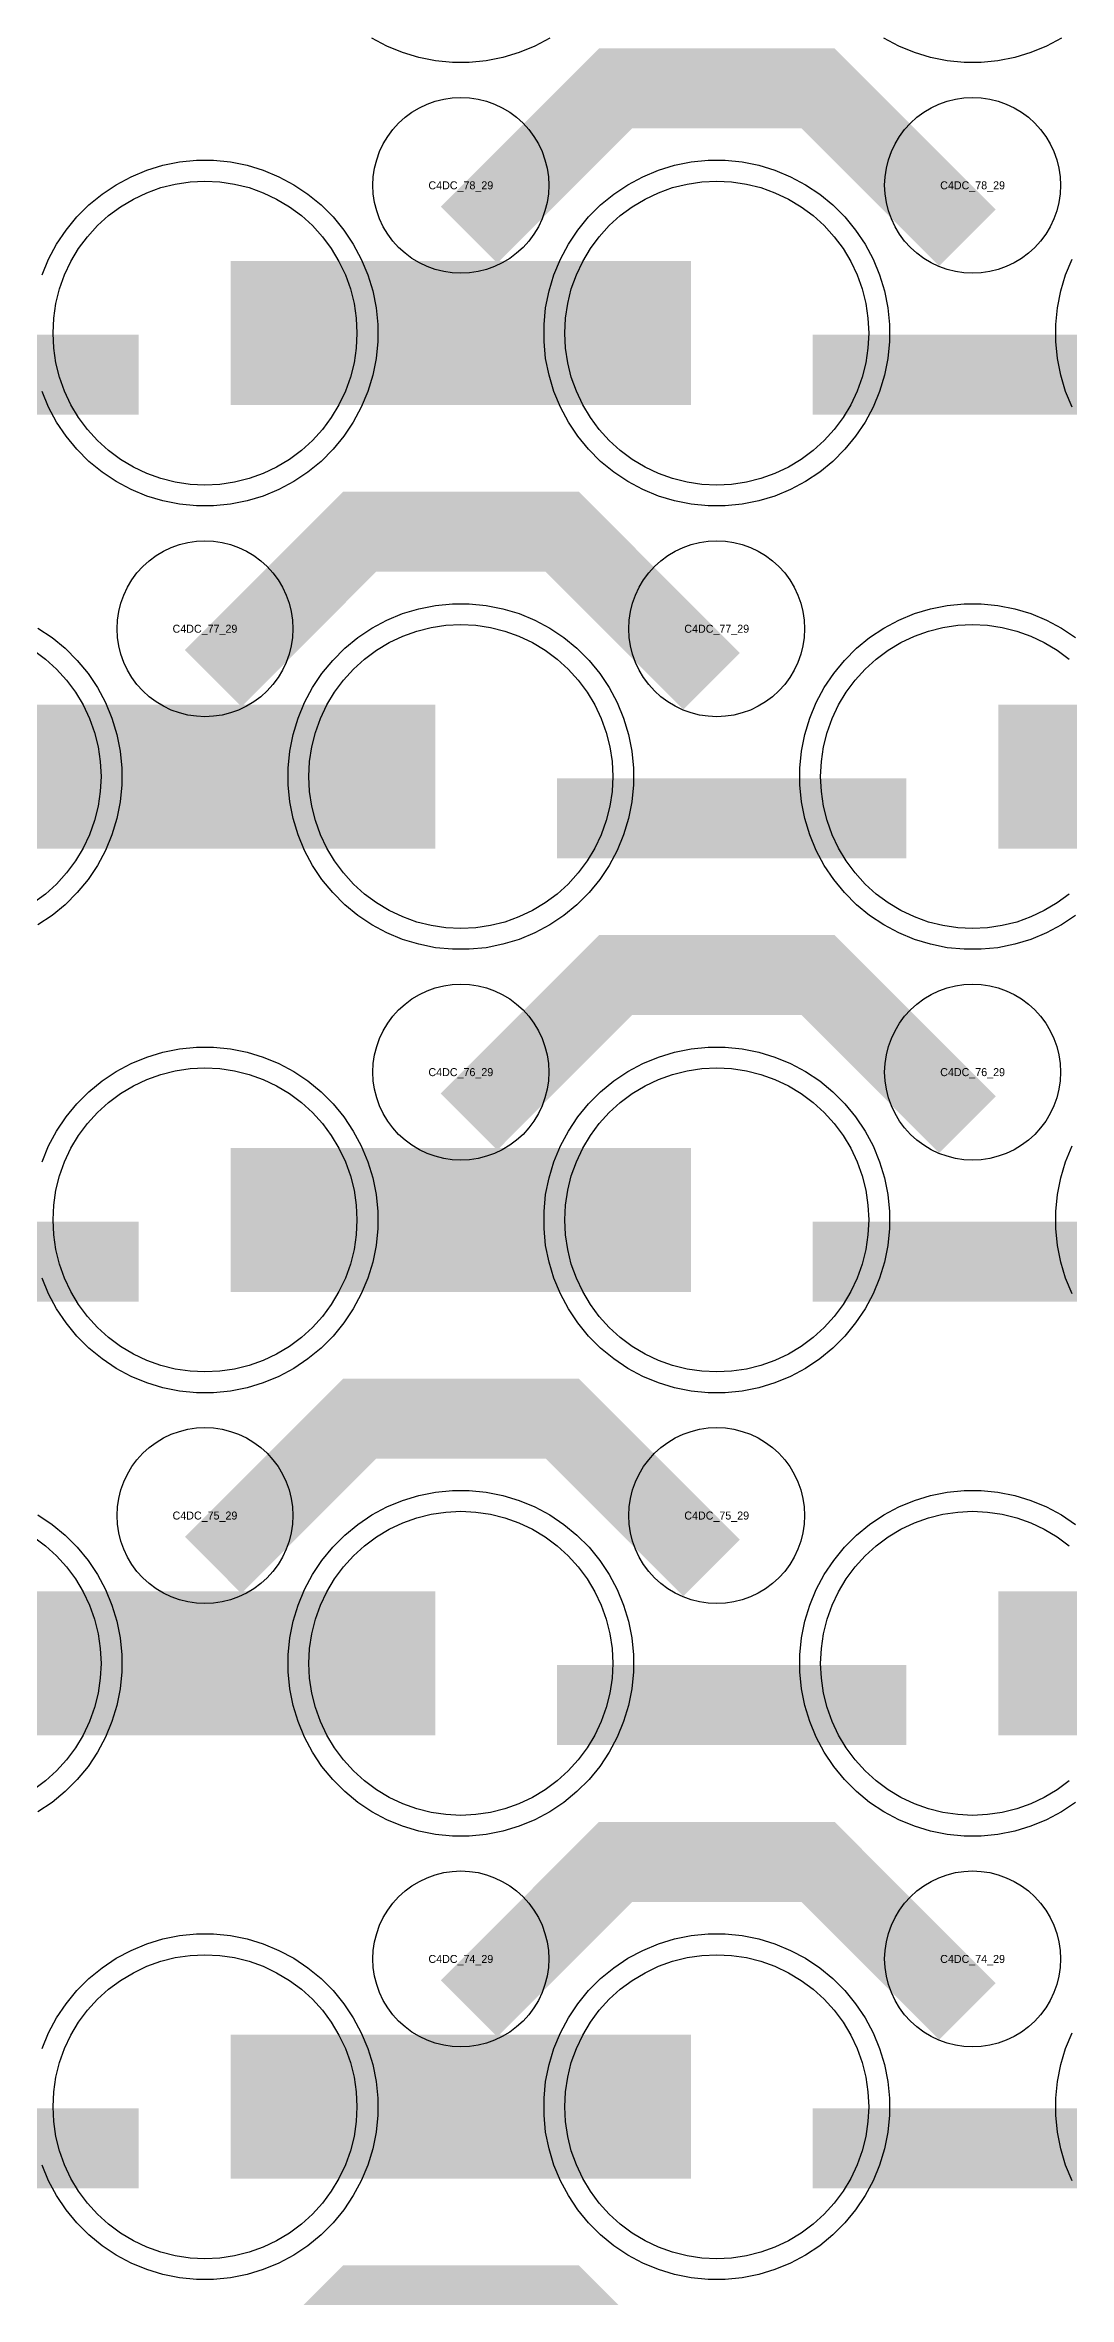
# Model space of a CAD drawing. Extents: x -11880 to 11880, y -14992 to 14992.
# Drawn here: x -2770 to -2450, y -4645 to -3942 of the extents above; entities that cross this region are included whole.
import ezdxf
from ezdxf.enums import TextEntityAlignment as Align

# ---------------------------------------------------------------- set-up
doc = ezdxf.new("R2010")
doc.units = 0
doc.header["$MEASUREMENT"] = 0
for name, color, linetype in [('GDS_775_DT_237', 138, 'CONTINUOUS'), ('RDL1_FS', 34, 'CONTINUOUS'), ('RDL_BS', 160, 'CONTINUOUS')]:
    doc.layers.add(name, color=color, linetype=linetype)

msp = doc.modelspace()

# ---------------------------------------------------------------- linework, layer by layer
at = {"layer": 'RDL1_FS'}
for points in [[(-2720, -4079.074), (-2724.657, -4078.845), (-2729.268, -4078.161), (-2733.791, -4077.029), (-2738.181, -4075.457), (-2742.395, -4073.465), (-2746.395, -4071.067), (-2750.14, -4068.289), (-2753.594, -4065.159), (-2756.724, -4061.705), (-2759.502, -4057.96), (-2761.9, -4053.96), (-2763.892, -4049.746), (-2765.464, -4045.356), (-2766.596, -4040.833), (-2767.28, -4036.222), (-2767.509, -4031.565), (-2767.28, -4026.908), (-2766.596, -4022.297), (-2765.464, -4017.774), (-2763.892, -4013.384), (-2761.9, -4009.17), (-2759.502, -4005.17), (-2756.724, -4001.425), (-2753.594, -3997.971), (-2750.14, -3994.841), (-2746.395, -3992.063), (-2742.395, -3989.665), (-2738.181, -3987.673), (-2733.791, -3986.101), (-2729.268, -3984.969), (-2724.657, -3984.285), (-2720, -3984.056), (-2715.343, -3984.285), (-2710.732, -3984.969), (-2706.209, -3986.101), (-2701.819, -3987.673), (-2697.605, -3989.665), (-2693.605, -3992.063), (-2689.86, -3994.841), (-2686.406, -3997.971), (-2683.276, -4001.425), (-2680.498, -4005.17), (-2678.1, -4009.17), (-2676.108, -4013.384), (-2674.536, -4017.774), (-2673.404, -4022.297), (-2672.72, -4026.908), (-2672.491, -4031.565), (-2672.72, -4036.222), (-2673.404, -4040.833), (-2674.536, -4045.356), (-2676.108, -4049.746), (-2678.1, -4053.96), (-2680.498, -4057.96), (-2683.276, -4061.705), (-2686.406, -4065.159), (-2689.86, -4068.289), (-2693.605, -4071.067), (-2697.605, -4073.465), (-2701.819, -4075.457), (-2706.209, -4077.029), (-2710.732, -4078.161), (-2715.343, -4078.845)], [(-2560, -4079.074), (-2564.657, -4078.845), (-2569.268, -4078.161), (-2573.791, -4077.029), (-2578.181, -4075.457), (-2582.395, -4073.465), (-2586.395, -4071.067), (-2590.14, -4068.289), (-2593.594, -4065.159), (-2596.724, -4061.705), (-2599.502, -4057.96), (-2601.9, -4053.96), (-2603.892, -4049.746), (-2605.464, -4045.356), (-2606.596, -4040.833), (-2607.28, -4036.222), (-2607.509, -4031.565), (-2607.28, -4026.908), (-2606.596, -4022.297), (-2605.464, -4017.774), (-2603.892, -4013.384), (-2601.9, -4009.17), (-2599.502, -4005.17), (-2596.724, -4001.425), (-2593.594, -3997.971), (-2590.14, -3994.841), (-2586.395, -3992.063), (-2582.395, -3989.665), (-2578.181, -3987.673), (-2573.791, -3986.101), (-2569.268, -3984.969), (-2564.657, -3984.285), (-2560, -3984.056), (-2555.343, -3984.285), (-2550.732, -3984.969), (-2546.209, -3986.101), (-2541.819, -3987.673), (-2537.605, -3989.665), (-2533.605, -3992.063), (-2529.86, -3994.841), (-2526.406, -3997.971), (-2523.276, -4001.425), (-2520.498, -4005.17), (-2518.1, -4009.17), (-2516.108, -4013.384), (-2514.536, -4017.774), (-2513.404, -4022.297), (-2512.72, -4026.908), (-2512.491, -4031.565), (-2512.72, -4036.222), (-2513.404, -4040.833), (-2514.536, -4045.356), (-2516.108, -4049.746), (-2518.1, -4053.96), (-2520.498, -4057.96), (-2523.276, -4061.705), (-2526.406, -4065.159), (-2529.86, -4068.289), (-2533.605, -4071.067), (-2537.605, -4073.465), (-2541.819, -4075.457), (-2546.209, -4077.029), (-2550.732, -4078.161), (-2555.343, -4078.845)], [(-2640, -4217.639), (-2644.657, -4217.41), (-2649.268, -4216.726), (-2653.791, -4215.594), (-2658.181, -4214.022), (-2662.395, -4212.03), (-2666.395, -4209.632), (-2670.14, -4206.854), (-2673.594, -4203.724), (-2676.724, -4200.27), (-2679.502, -4196.525), (-2681.9, -4192.525), (-2683.892, -4188.311), (-2685.464, -4183.921), (-2686.596, -4179.398), (-2687.28, -4174.787), (-2687.509, -4170.13), (-2687.28, -4165.473), (-2686.596, -4160.862), (-2685.464, -4156.339), (-2683.892, -4151.949), (-2681.9, -4147.735), (-2679.502, -4143.735), (-2676.724, -4139.99), (-2673.594, -4136.536), (-2670.14, -4133.406), (-2666.395, -4130.628), (-2662.395, -4128.23), (-2658.181, -4126.238), (-2653.791, -4124.666), (-2649.268, -4123.534), (-2644.657, -4122.85), (-2640, -4122.621), (-2635.343, -4122.85), (-2630.732, -4123.534), (-2626.209, -4124.666), (-2621.819, -4126.238), (-2617.605, -4128.23), (-2613.605, -4130.628), (-2609.86, -4133.406), (-2606.406, -4136.536), (-2603.276, -4139.99), (-2600.498, -4143.735), (-2598.1, -4147.735), (-2596.108, -4151.949), (-2594.536, -4156.339), (-2593.404, -4160.862), (-2592.72, -4165.473), (-2592.491, -4170.13), (-2592.72, -4174.787), (-2593.404, -4179.398), (-2594.536, -4183.921), (-2596.108, -4188.311), (-2598.1, -4192.525), (-2600.498, -4196.525), (-2603.276, -4200.27), (-2606.406, -4203.724), (-2609.86, -4206.854), (-2613.605, -4209.632), (-2617.605, -4212.03), (-2621.819, -4214.022), (-2626.209, -4215.594), (-2630.732, -4216.726), (-2635.343, -4217.41)], [(-2720, -4633.334), (-2724.657, -4633.105), (-2729.268, -4632.421), (-2733.791, -4631.289), (-2738.181, -4629.717), (-2742.395, -4627.725), (-2746.395, -4625.327), (-2750.14, -4622.549), (-2753.594, -4619.419), (-2756.724, -4615.965), (-2759.502, -4612.22), (-2761.9, -4608.22), (-2763.892, -4604.006), (-2765.464, -4599.616), (-2766.596, -4595.093), (-2767.28, -4590.482), (-2767.509, -4585.825), (-2767.28, -4581.168), (-2766.596, -4576.557), (-2765.464, -4572.034), (-2763.892, -4567.644), (-2761.9, -4563.43), (-2759.502, -4559.43), (-2756.724, -4555.685), (-2753.594, -4552.231), (-2750.14, -4549.101), (-2746.395, -4546.323), (-2742.395, -4543.925), (-2738.181, -4541.933), (-2733.791, -4540.361), (-2729.268, -4539.229), (-2724.657, -4538.545), (-2720, -4538.316), (-2715.343, -4538.545), (-2710.732, -4539.229), (-2706.209, -4540.361), (-2701.819, -4541.933), (-2697.605, -4543.925), (-2693.605, -4546.323), (-2689.86, -4549.101), (-2686.406, -4552.231), (-2683.276, -4555.685), (-2680.498, -4559.43), (-2678.1, -4563.43), (-2676.108, -4567.644), (-2674.536, -4572.034), (-2673.404, -4576.557), (-2672.72, -4581.168), (-2672.491, -4585.825), (-2672.72, -4590.482), (-2673.404, -4595.093), (-2674.536, -4599.616), (-2676.108, -4604.006), (-2678.1, -4608.22), (-2680.498, -4612.22), (-2683.276, -4615.965), (-2686.406, -4619.419), (-2689.86, -4622.549), (-2693.605, -4625.327), (-2697.605, -4627.725), (-2701.819, -4629.717), (-2706.209, -4631.289), (-2710.732, -4632.421), (-2715.343, -4633.105)], [(-2560, -4633.334), (-2564.657, -4633.105), (-2569.268, -4632.421), (-2573.791, -4631.289), (-2578.181, -4629.717), (-2582.395, -4627.725), (-2586.395, -4625.327), (-2590.14, -4622.549), (-2593.594, -4619.419), (-2596.724, -4615.965), (-2599.502, -4612.22), (-2601.9, -4608.22), (-2603.892, -4604.006), (-2605.464, -4599.616), (-2606.596, -4595.093), (-2607.28, -4590.482), (-2607.509, -4585.825), (-2607.28, -4581.168), (-2606.596, -4576.557), (-2605.464, -4572.034), (-2603.892, -4567.644), (-2601.9, -4563.43), (-2599.502, -4559.43), (-2596.724, -4555.685), (-2593.594, -4552.231), (-2590.14, -4549.101), (-2586.395, -4546.323), (-2582.395, -4543.925), (-2578.181, -4541.933), (-2573.791, -4540.361), (-2569.268, -4539.229), (-2564.657, -4538.545), (-2560, -4538.316), (-2555.343, -4538.545), (-2550.732, -4539.229), (-2546.209, -4540.361), (-2541.819, -4541.933), (-2537.605, -4543.925), (-2533.605, -4546.323), (-2529.86, -4549.101), (-2526.406, -4552.231), (-2523.276, -4555.685), (-2520.498, -4559.43), (-2518.1, -4563.43), (-2516.108, -4567.644), (-2514.536, -4572.034), (-2513.404, -4576.557), (-2512.72, -4581.168), (-2512.491, -4585.825), (-2512.72, -4590.482), (-2513.404, -4595.093), (-2514.536, -4599.616), (-2516.108, -4604.006), (-2518.1, -4608.22), (-2520.498, -4612.22), (-2523.276, -4615.965), (-2526.406, -4619.419), (-2529.86, -4622.549), (-2533.605, -4625.327), (-2537.605, -4627.725), (-2541.819, -4629.717), (-2546.209, -4631.289), (-2550.732, -4632.421), (-2555.343, -4633.105)]]:
    msp.add_lwpolyline(points, close=True, dxfattribs=at)
for points in [[(-2711.998, -4031.565, 45, 45, 0), (-2639.998, -4031.565, 45, 45, 0)], [(-2639.998, -4031.565, 45, 45, 0), (-2567.998, -4031.565, 45, 45, 0)], [(-2791.998, -4170.13, 45, 45, 0), (-2719.998, -4170.13, 45, 45, 0)], [(-2719.998, -4170.13, 45, 45, 0), (-2647.998, -4170.13, 45, 45, 0)], [(-2471.998, -4170.13, 45, 45, 0), (-2399.998, -4170.13, 45, 45, 0)], [(-2711.998, -4585.825, 45, 45, 0), (-2639.998, -4585.825, 45, 45, 0)], [(-2639.998, -4585.825, 45, 45, 0), (-2567.998, -4585.825, 45, 45, 0)]]:
    msp.add_lwpolyline(points, format="xyseb", dxfattribs=at)
for points in [[(-2449.86, -4206.854), (-2453.605, -4209.632), (-2457.605, -4212.03), (-2461.819, -4214.022), (-2466.209, -4215.594), (-2470.732, -4216.726), (-2475.343, -4217.41), (-2480, -4217.639), (-2484.657, -4217.41), (-2489.268, -4216.726), (-2493.791, -4215.594), (-2498.181, -4214.022), (-2502.395, -4212.03), (-2506.395, -4209.632), (-2510.14, -4206.854), (-2513.594, -4203.724), (-2516.724, -4200.27), (-2519.502, -4196.525), (-2521.9, -4192.525), (-2523.892, -4188.311), (-2525.464, -4183.921), (-2526.596, -4179.398), (-2527.28, -4174.787), (-2527.509, -4170.13), (-2527.28, -4165.473), (-2526.596, -4160.862), (-2525.464, -4156.339), (-2523.892, -4151.949), (-2521.9, -4147.735), (-2519.502, -4143.735), (-2516.724, -4139.99), (-2513.594, -4136.536), (-2510.14, -4133.406), (-2506.395, -4130.628), (-2502.395, -4128.23), (-2498.181, -4126.238), (-2493.791, -4124.666), (-2489.268, -4123.534), (-2484.657, -4122.85), (-2480, -4122.621), (-2475.343, -4122.85), (-2470.732, -4123.534), (-2466.209, -4124.666), (-2461.819, -4126.238), (-2457.605, -4128.23), (-2453.605, -4130.628), (-2449.86, -4133.406)], [(-2773.605, -4130.628), (-2769.86, -4133.406), (-2766.406, -4136.536), (-2763.276, -4139.99), (-2760.498, -4143.735), (-2758.1, -4147.735), (-2756.108, -4151.949), (-2754.536, -4156.339), (-2753.404, -4160.862), (-2752.72, -4165.473), (-2752.491, -4170.13), (-2752.72, -4174.787), (-2753.404, -4179.398), (-2754.536, -4183.921), (-2756.108, -4188.311), (-2758.1, -4192.525), (-2760.498, -4196.525), (-2763.276, -4200.27), (-2766.406, -4203.724), (-2769.86, -4206.854), (-2773.605, -4209.632)]]:
    msp.add_lwpolyline(points, dxfattribs=at)
at = {"layer": 'RDL1_FS', "color": 240, "true_color": 0xed1f24}
for points in [[(-2720, -4356.204), (-2724.657, -4355.975), (-2729.268, -4355.291), (-2733.791, -4354.159), (-2738.181, -4352.587), (-2742.395, -4350.595), (-2746.395, -4348.197), (-2750.14, -4345.419), (-2753.594, -4342.289), (-2756.724, -4338.835), (-2759.502, -4335.09), (-2761.9, -4331.09), (-2763.892, -4326.876), (-2765.464, -4322.486), (-2766.596, -4317.963), (-2767.28, -4313.352), (-2767.509, -4308.695), (-2767.28, -4304.038), (-2766.596, -4299.427), (-2765.464, -4294.904), (-2763.892, -4290.514), (-2761.9, -4286.3), (-2759.502, -4282.3), (-2756.724, -4278.555), (-2753.594, -4275.101), (-2750.14, -4271.971), (-2746.395, -4269.193), (-2742.395, -4266.795), (-2738.181, -4264.803), (-2733.791, -4263.231), (-2729.268, -4262.099), (-2724.657, -4261.415), (-2720, -4261.186), (-2715.343, -4261.415), (-2710.732, -4262.099), (-2706.209, -4263.231), (-2701.819, -4264.803), (-2697.605, -4266.795), (-2693.605, -4269.193), (-2689.86, -4271.971), (-2686.406, -4275.101), (-2683.276, -4278.555), (-2680.498, -4282.3), (-2678.1, -4286.3), (-2676.108, -4290.514), (-2674.536, -4294.904), (-2673.404, -4299.427), (-2672.72, -4304.038), (-2672.491, -4308.695), (-2672.72, -4313.352), (-2673.404, -4317.963), (-2674.536, -4322.486), (-2676.108, -4326.876), (-2678.1, -4331.09), (-2680.498, -4335.09), (-2683.276, -4338.835), (-2686.406, -4342.289), (-2689.86, -4345.419), (-2693.605, -4348.197), (-2697.605, -4350.595), (-2701.819, -4352.587), (-2706.209, -4354.159), (-2710.732, -4355.291), (-2715.343, -4355.975)], [(-2560, -4356.204), (-2564.657, -4355.975), (-2569.268, -4355.291), (-2573.791, -4354.159), (-2578.181, -4352.587), (-2582.395, -4350.595), (-2586.395, -4348.197), (-2590.14, -4345.419), (-2593.594, -4342.289), (-2596.724, -4338.835), (-2599.502, -4335.09), (-2601.9, -4331.09), (-2603.892, -4326.876), (-2605.464, -4322.486), (-2606.596, -4317.963), (-2607.28, -4313.352), (-2607.509, -4308.695), (-2607.28, -4304.038), (-2606.596, -4299.427), (-2605.464, -4294.904), (-2603.892, -4290.514), (-2601.9, -4286.3), (-2599.502, -4282.3), (-2596.724, -4278.555), (-2593.594, -4275.101), (-2590.14, -4271.971), (-2586.395, -4269.193), (-2582.395, -4266.795), (-2578.181, -4264.803), (-2573.791, -4263.231), (-2569.268, -4262.099), (-2564.657, -4261.415), (-2560, -4261.186), (-2555.343, -4261.415), (-2550.732, -4262.099), (-2546.209, -4263.231), (-2541.819, -4264.803), (-2537.605, -4266.795), (-2533.605, -4269.193), (-2529.86, -4271.971), (-2526.406, -4275.101), (-2523.276, -4278.555), (-2520.498, -4282.3), (-2518.1, -4286.3), (-2516.108, -4290.514), (-2514.536, -4294.904), (-2513.404, -4299.427), (-2512.72, -4304.038), (-2512.491, -4308.695), (-2512.72, -4313.352), (-2513.404, -4317.963), (-2514.536, -4322.486), (-2516.108, -4326.876), (-2518.1, -4331.09), (-2520.498, -4335.09), (-2523.276, -4338.835), (-2526.406, -4342.289), (-2529.86, -4345.419), (-2533.605, -4348.197), (-2537.605, -4350.595), (-2541.819, -4352.587), (-2546.209, -4354.159), (-2550.732, -4355.291), (-2555.343, -4355.975)], [(-2640, -4494.769), (-2644.657, -4494.54), (-2649.268, -4493.856), (-2653.791, -4492.724), (-2658.181, -4491.152), (-2662.395, -4489.16), (-2666.395, -4486.762), (-2670.14, -4483.984), (-2673.594, -4480.854), (-2676.724, -4477.4), (-2679.502, -4473.655), (-2681.9, -4469.655), (-2683.892, -4465.441), (-2685.464, -4461.051), (-2686.596, -4456.528), (-2687.28, -4451.917), (-2687.509, -4447.26), (-2687.28, -4442.603), (-2686.596, -4437.992), (-2685.464, -4433.469), (-2683.892, -4429.079), (-2681.9, -4424.865), (-2679.502, -4420.865), (-2676.724, -4417.12), (-2673.594, -4413.666), (-2670.14, -4410.536), (-2666.395, -4407.758), (-2662.395, -4405.36), (-2658.181, -4403.368), (-2653.791, -4401.796), (-2649.268, -4400.664), (-2644.657, -4399.98), (-2640, -4399.751), (-2635.343, -4399.98), (-2630.732, -4400.664), (-2626.209, -4401.796), (-2621.819, -4403.368), (-2617.605, -4405.36), (-2613.605, -4407.758), (-2609.86, -4410.536), (-2606.406, -4413.666), (-2603.276, -4417.12), (-2600.498, -4420.865), (-2598.1, -4424.865), (-2596.108, -4429.079), (-2594.536, -4433.469), (-2593.404, -4437.992), (-2592.72, -4442.603), (-2592.491, -4447.26), (-2592.72, -4451.917), (-2593.404, -4456.528), (-2594.536, -4461.051), (-2596.108, -4465.441), (-2598.1, -4469.655), (-2600.498, -4473.655), (-2603.276, -4477.4), (-2606.406, -4480.854), (-2609.86, -4483.984), (-2613.605, -4486.762), (-2617.605, -4489.16), (-2621.819, -4491.152), (-2626.209, -4492.724), (-2630.732, -4493.856), (-2635.343, -4494.54)]]:
    msp.add_lwpolyline(points, close=True, dxfattribs=at)
for points in [[(-2711.998, -4308.695, 45, 45, 0), (-2639.998, -4308.695, 45, 45, 0)], [(-2639.998, -4308.695, 45, 45, 0), (-2567.998, -4308.695, 45, 45, 0)], [(-2791.998, -4447.26, 45, 45, 0), (-2719.998, -4447.26, 45, 45, 0)], [(-2719.998, -4447.26, 45, 45, 0), (-2647.998, -4447.26, 45, 45, 0)], [(-2471.998, -4447.26, 45, 45, 0), (-2399.998, -4447.26, 45, 45, 0)]]:
    msp.add_lwpolyline(points, format="xyseb", dxfattribs=at)
for points in [[(-2449.86, -4483.984), (-2453.605, -4486.762), (-2457.605, -4489.16), (-2461.819, -4491.152), (-2466.209, -4492.724), (-2470.732, -4493.856), (-2475.343, -4494.54), (-2480, -4494.769), (-2484.657, -4494.54), (-2489.268, -4493.856), (-2493.791, -4492.724), (-2498.181, -4491.152), (-2502.395, -4489.16), (-2506.395, -4486.762), (-2510.14, -4483.984), (-2513.594, -4480.854), (-2516.724, -4477.4), (-2519.502, -4473.655), (-2521.9, -4469.655), (-2523.892, -4465.441), (-2525.464, -4461.051), (-2526.596, -4456.528), (-2527.28, -4451.917), (-2527.509, -4447.26), (-2527.28, -4442.603), (-2526.596, -4437.992), (-2525.464, -4433.469), (-2523.892, -4429.079), (-2521.9, -4424.865), (-2519.502, -4420.865), (-2516.724, -4417.12), (-2513.594, -4413.666), (-2510.14, -4410.536), (-2506.395, -4407.758), (-2502.395, -4405.36), (-2498.181, -4403.368), (-2493.791, -4401.796), (-2489.268, -4400.664), (-2484.657, -4399.98), (-2480, -4399.751), (-2475.343, -4399.98), (-2470.732, -4400.664), (-2466.209, -4401.796), (-2461.819, -4403.368), (-2457.605, -4405.36), (-2453.605, -4407.758), (-2449.86, -4410.536)], [(-2773.605, -4407.758), (-2769.86, -4410.536), (-2766.406, -4413.666), (-2763.276, -4417.12), (-2760.498, -4420.865), (-2758.1, -4424.865), (-2756.108, -4429.079), (-2754.536, -4433.469), (-2753.404, -4437.992), (-2752.72, -4442.603), (-2752.491, -4447.26), (-2752.72, -4451.917), (-2753.404, -4456.528), (-2754.536, -4461.051), (-2756.108, -4465.441), (-2758.1, -4469.655), (-2760.498, -4473.655), (-2763.276, -4477.4), (-2766.406, -4480.854), (-2769.86, -4483.984), (-2773.605, -4486.762)]]:
    msp.add_lwpolyline(points, dxfattribs=at)
at = {"layer": 'RDL_BS', "color": 240, "true_color": 0xed1f24}
for points in [[(-2612.223, -3939.388), (-2616.885, -3941.88), (-2621.795, -3943.911), (-2626.835, -3945.442), (-2632.062, -3946.488), (-2637.356, -3947.005), (-2642.644, -3947.005), (-2647.938, -3946.488), (-2653.165, -3945.442), (-2658.205, -3943.911), (-2663.115, -3941.88), (-2667.777, -3939.388)], [(-2452.223, -3939.388), (-2456.885, -3941.88), (-2461.795, -3943.911), (-2466.835, -3945.442), (-2472.062, -3946.488), (-2477.356, -3947.005), (-2482.644, -3947.005), (-2487.938, -3946.488), (-2493.165, -3945.442), (-2498.205, -3943.911), (-2503.115, -3941.88), (-2507.777, -3939.388)], [(-2770.906, -4290.49), (-2768.875, -4285.58), (-2766.383, -4280.918), (-2763.436, -4276.504), (-2760.074, -4272.403), (-2756.292, -4268.621), (-2752.191, -4265.259), (-2747.777, -4262.312), (-2743.115, -4259.82), (-2738.205, -4257.789), (-2733.165, -4256.258), (-2727.938, -4255.212), (-2722.644, -4254.695), (-2717.356, -4254.695), (-2712.062, -4255.212), (-2706.835, -4256.258), (-2701.795, -4257.789), (-2696.885, -4259.82), (-2692.223, -4262.312), (-2687.809, -4265.259), (-2683.708, -4268.621), (-2679.926, -4272.403), (-2676.564, -4276.504), (-2673.617, -4280.918), (-2671.125, -4285.58), (-2669.094, -4290.49), (-2667.563, -4295.53), (-2666.517, -4300.757), (-2666, -4306.051), (-2666, -4311.339), (-2666.517, -4316.633), (-2667.563, -4321.86), (-2669.094, -4326.9), (-2671.125, -4331.81), (-2673.617, -4336.472), (-2676.564, -4340.886), (-2679.926, -4344.987), (-2683.708, -4348.769), (-2687.809, -4352.131), (-2692.223, -4355.078), (-2696.885, -4357.57), (-2701.795, -4359.601), (-2706.835, -4361.132), (-2712.062, -4362.178), (-2717.356, -4362.695), (-2722.644, -4362.695), (-2727.938, -4362.178), (-2733.165, -4361.132), (-2738.205, -4359.601), (-2743.115, -4357.57), (-2747.777, -4355.078), (-2752.191, -4352.131), (-2756.292, -4348.769), (-2760.074, -4344.987), (-2763.436, -4340.886), (-2766.383, -4336.472), (-2768.875, -4331.81), (-2770.906, -4326.9)], [(-2448.875, -4331.81), (-2450.906, -4326.9), (-2452.437, -4321.86), (-2453.483, -4316.633), (-2454, -4311.339), (-2454, -4306.051), (-2453.483, -4300.757), (-2452.437, -4295.53), (-2450.906, -4290.49), (-2448.875, -4285.58)], [(-2447.809, -4490.696), (-2452.223, -4493.643), (-2456.885, -4496.135), (-2461.795, -4498.166), (-2466.835, -4499.697), (-2472.062, -4500.743), (-2477.356, -4501.26), (-2482.644, -4501.26), (-2487.938, -4500.743), (-2493.165, -4499.697), (-2498.205, -4498.166), (-2503.115, -4496.135), (-2507.777, -4493.643), (-2512.191, -4490.696), (-2516.292, -4487.334), (-2520.074, -4483.552), (-2523.436, -4479.451), (-2526.383, -4475.037), (-2528.875, -4470.375), (-2530.906, -4465.465), (-2532.437, -4460.425), (-2533.483, -4455.198), (-2534, -4449.904), (-2534, -4444.616), (-2533.483, -4439.322), (-2532.437, -4434.095), (-2530.906, -4429.055), (-2528.875, -4424.145), (-2526.383, -4419.483), (-2523.436, -4415.069), (-2520.074, -4410.968), (-2516.292, -4407.186), (-2512.191, -4403.824), (-2507.777, -4400.877), (-2503.115, -4398.385), (-2498.205, -4396.354), (-2493.165, -4394.823), (-2487.938, -4393.777), (-2482.644, -4393.26), (-2477.356, -4393.26), (-2472.062, -4393.777), (-2466.835, -4394.823), (-2461.795, -4396.354), (-2456.885, -4398.385), (-2452.223, -4400.877), (-2447.809, -4403.824)], [(-2772.223, -4400.877), (-2767.809, -4403.824), (-2763.708, -4407.186), (-2759.926, -4410.968), (-2756.564, -4415.069), (-2753.617, -4419.483), (-2751.125, -4424.145), (-2749.094, -4429.055), (-2747.563, -4434.095), (-2746.517, -4439.322), (-2746, -4444.616), (-2746, -4449.904), (-2746.517, -4455.198), (-2747.563, -4460.425), (-2749.094, -4465.465), (-2751.125, -4470.375), (-2753.617, -4475.037), (-2756.564, -4479.451), (-2759.926, -4483.552), (-2763.708, -4487.334), (-2767.809, -4490.696), (-2772.223, -4493.643)]]:
    msp.add_lwpolyline(points, dxfattribs=at)
at = {"layer": 'RDL_BS'}
for points in [[(-2637.438, -4000.879, 25, 25, 0), (-2591.623, -3955.064, 25, 25, 0), (-2558.07, -3955.064, 25, 25, 0)], [(-2481.599, -4001.778, 25, 25, 0), (-2528.313, -3955.064, 25, 25, 0), (-2558.071, -3955.064, 25, 25, 0)], [(-2849.984, -4044.578, 25, 25, 0), (-2740.719, -4044.578, 25, 25, 0)], [(-2529.984, -4044.578, 25, 25, 0), (-2420.719, -4044.578, 25, 25, 0)], [(-2717.438, -4139.444, 25, 25, 0), (-2671.623, -4093.629, 25, 25, 0), (-2638.07, -4093.629, 25, 25, 0)], [(-2561.599, -4140.343, 25, 25, 0), (-2608.313, -4093.629, 25, 25, 0), (-2638.071, -4093.629, 25, 25, 0)], [(-2609.984, -4183.143, 25, 25, 0), (-2500.719, -4183.143, 25, 25, 0)], [(-2637.438, -4278.009, 25, 25, 0), (-2591.623, -4232.194, 25, 25, 0), (-2558.07, -4232.194, 25, 25, 0)], [(-2481.599, -4278.908, 25, 25, 0), (-2528.313, -4232.194, 25, 25, 0), (-2558.071, -4232.194, 25, 25, 0)], [(-2717.438, -4416.574, 25, 25, 0), (-2671.623, -4370.759, 25, 25, 0), (-2638.07, -4370.759, 25, 25, 0)], [(-2561.599, -4417.473, 25, 25, 0), (-2608.313, -4370.759, 25, 25, 0), (-2638.071, -4370.759, 25, 25, 0)], [(-2637.438, -4555.139, 25, 25, 0), (-2591.623, -4509.324, 25, 25, 0), (-2558.07, -4509.324, 25, 25, 0)], [(-2481.599, -4556.038, 25, 25, 0), (-2528.313, -4509.324, 25, 25, 0), (-2558.071, -4509.324, 25, 25, 0)], [(-2849.984, -4598.838, 25, 25, 0), (-2740.719, -4598.838, 25, 25, 0)], [(-2529.984, -4598.838, 25, 25, 0), (-2420.719, -4598.838, 25, 25, 0)], [(-2717.438, -4693.699, 25, 25, 0), (-2671.623, -4647.884, 25, 25, 0), (-2638.07, -4647.884, 25, 25, 0)], [(-2561.599, -4694.598, 25, 25, 0), (-2608.313, -4647.884, 25, 25, 0), (-2638.071, -4647.884, 25, 25, 0)]]:
    msp.add_lwpolyline(points, format="xyseb", dxfattribs=at)
for points in [[(-2640, -4012.871), (-2642.693, -4012.739), (-2645.365, -4012.343), (-2647.984, -4011.686), (-2650.519, -4010.779), (-2652.956, -4009.627), (-2655.28, -4008.234), (-2657.443, -4006.631), (-2659.442, -4004.819), (-2661.254, -4002.82), (-2662.857, -4000.657), (-2664.25, -3998.333), (-2665.402, -3995.896), (-2666.309, -3993.361), (-2666.966, -3990.742), (-2667.362, -3988.07), (-2667.494, -3985.377), (-2667.362, -3982.684), (-2666.966, -3980.012), (-2666.309, -3977.393), (-2665.402, -3974.858), (-2664.25, -3972.421), (-2662.857, -3970.097), (-2661.254, -3967.934), (-2659.442, -3965.935), (-2657.443, -3964.123), (-2655.28, -3962.52), (-2652.956, -3961.127), (-2650.519, -3959.975), (-2647.984, -3959.068), (-2645.365, -3958.411), (-2642.693, -3958.015), (-2640, -3957.883), (-2637.307, -3958.015), (-2634.635, -3958.411), (-2632.016, -3959.068), (-2629.481, -3959.975), (-2627.044, -3961.127), (-2624.72, -3962.52), (-2622.557, -3964.123), (-2620.558, -3965.935), (-2618.746, -3967.934), (-2617.143, -3970.097), (-2615.75, -3972.421), (-2614.598, -3974.858), (-2613.691, -3977.393), (-2613.034, -3980.012), (-2612.638, -3982.684), (-2612.506, -3985.377), (-2612.638, -3988.07), (-2613.034, -3990.742), (-2613.691, -3993.361), (-2614.598, -3995.896), (-2615.75, -3998.333), (-2617.143, -4000.657), (-2618.746, -4002.82), (-2620.558, -4004.819), (-2622.557, -4006.631), (-2624.72, -4008.234), (-2627.044, -4009.627), (-2629.481, -4010.779), (-2632.016, -4011.686), (-2634.635, -4012.343), (-2637.307, -4012.739)], [(-2480, -4012.871), (-2482.693, -4012.739), (-2485.365, -4012.343), (-2487.984, -4011.686), (-2490.519, -4010.779), (-2492.956, -4009.627), (-2495.28, -4008.234), (-2497.443, -4006.631), (-2499.442, -4004.819), (-2501.254, -4002.82), (-2502.857, -4000.657), (-2504.25, -3998.333), (-2505.402, -3995.896), (-2506.309, -3993.361), (-2506.966, -3990.742), (-2507.362, -3988.07), (-2507.494, -3985.377), (-2507.362, -3982.684), (-2506.966, -3980.012), (-2506.309, -3977.393), (-2505.402, -3974.858), (-2504.25, -3972.421), (-2502.857, -3970.097), (-2501.254, -3967.934), (-2499.442, -3965.935), (-2497.443, -3964.123), (-2495.28, -3962.52), (-2492.956, -3961.127), (-2490.519, -3959.975), (-2487.984, -3959.068), (-2485.365, -3958.411), (-2482.693, -3958.015), (-2480, -3957.883), (-2477.307, -3958.015), (-2474.635, -3958.411), (-2472.016, -3959.068), (-2469.481, -3959.975), (-2467.044, -3961.127), (-2464.72, -3962.52), (-2462.557, -3964.123), (-2460.558, -3965.935), (-2458.746, -3967.934), (-2457.143, -3970.097), (-2455.75, -3972.421), (-2454.598, -3974.858), (-2453.691, -3977.393), (-2453.034, -3980.012), (-2452.638, -3982.684), (-2452.506, -3985.377), (-2452.638, -3988.07), (-2453.034, -3990.742), (-2453.691, -3993.361), (-2454.598, -3995.896), (-2455.75, -3998.333), (-2457.143, -4000.657), (-2458.746, -4002.82), (-2460.558, -4004.819), (-2462.557, -4006.631), (-2464.72, -4008.234), (-2467.044, -4009.627), (-2469.481, -4010.779), (-2472.016, -4011.686), (-2474.635, -4012.343), (-2477.307, -4012.739)], [(-2562.644, -4085.565), (-2567.938, -4085.048), (-2573.165, -4084.002), (-2578.205, -4082.471), (-2583.115, -4080.44), (-2587.777, -4077.948), (-2592.191, -4075.001), (-2596.292, -4071.639), (-2600.074, -4067.857), (-2603.436, -4063.756), (-2606.383, -4059.342), (-2608.875, -4054.68), (-2610.906, -4049.77), (-2612.437, -4044.73), (-2613.483, -4039.503), (-2614, -4034.209), (-2614, -4028.921), (-2613.483, -4023.627), (-2612.437, -4018.4), (-2610.906, -4013.36), (-2608.875, -4008.45), (-2606.383, -4003.788), (-2603.436, -3999.374), (-2600.074, -3995.273), (-2596.292, -3991.491), (-2592.191, -3988.129), (-2587.777, -3985.182), (-2583.115, -3982.69), (-2578.205, -3980.659), (-2573.165, -3979.128), (-2567.938, -3978.082), (-2562.644, -3977.565), (-2557.356, -3977.565), (-2552.062, -3978.082), (-2546.835, -3979.128), (-2541.795, -3980.659), (-2536.885, -3982.69), (-2532.223, -3985.182), (-2527.809, -3988.129), (-2523.708, -3991.491), (-2519.926, -3995.273), (-2516.564, -3999.374), (-2513.617, -4003.788), (-2511.125, -4008.45), (-2509.094, -4013.36), (-2507.563, -4018.4), (-2506.517, -4023.627), (-2506, -4028.921), (-2506, -4034.209), (-2506.517, -4039.503), (-2507.563, -4044.73), (-2509.094, -4049.77), (-2511.125, -4054.68), (-2513.617, -4059.342), (-2516.564, -4063.756), (-2519.926, -4067.857), (-2523.708, -4071.639), (-2527.809, -4075.001), (-2532.223, -4077.948), (-2536.885, -4080.44), (-2541.795, -4082.471), (-2546.835, -4084.002), (-2552.062, -4085.048), (-2557.356, -4085.565)], [(-2720, -4151.436), (-2722.693, -4151.304), (-2725.365, -4150.908), (-2727.984, -4150.251), (-2730.519, -4149.344), (-2732.956, -4148.192), (-2735.28, -4146.799), (-2737.443, -4145.196), (-2739.442, -4143.384), (-2741.254, -4141.385), (-2742.857, -4139.222), (-2744.25, -4136.898), (-2745.402, -4134.461), (-2746.309, -4131.926), (-2746.966, -4129.307), (-2747.362, -4126.635), (-2747.494, -4123.942), (-2747.362, -4121.249), (-2746.966, -4118.577), (-2746.309, -4115.958), (-2745.402, -4113.423), (-2744.25, -4110.986), (-2742.857, -4108.662), (-2741.254, -4106.499), (-2739.442, -4104.5), (-2737.443, -4102.688), (-2735.28, -4101.085), (-2732.956, -4099.692), (-2730.519, -4098.54), (-2727.984, -4097.633), (-2725.365, -4096.976), (-2722.693, -4096.58), (-2720, -4096.448), (-2717.307, -4096.58), (-2714.635, -4096.976), (-2712.016, -4097.633), (-2709.481, -4098.54), (-2707.044, -4099.692), (-2704.72, -4101.085), (-2702.557, -4102.688), (-2700.558, -4104.5), (-2698.746, -4106.499), (-2697.143, -4108.662), (-2695.75, -4110.986), (-2694.598, -4113.423), (-2693.691, -4115.958), (-2693.034, -4118.577), (-2692.638, -4121.249), (-2692.506, -4123.942), (-2692.638, -4126.635), (-2693.034, -4129.307), (-2693.691, -4131.926), (-2694.598, -4134.461), (-2695.75, -4136.898), (-2697.143, -4139.222), (-2698.746, -4141.385), (-2700.558, -4143.384), (-2702.557, -4145.196), (-2704.72, -4146.799), (-2707.044, -4148.192), (-2709.481, -4149.344), (-2712.016, -4150.251), (-2714.635, -4150.908), (-2717.307, -4151.304)], [(-2560, -4151.436), (-2562.693, -4151.304), (-2565.365, -4150.908), (-2567.984, -4150.251), (-2570.519, -4149.344), (-2572.956, -4148.192), (-2575.28, -4146.799), (-2577.443, -4145.196), (-2579.442, -4143.384), (-2581.254, -4141.385), (-2582.857, -4139.222), (-2584.25, -4136.898), (-2585.402, -4134.461), (-2586.309, -4131.926), (-2586.966, -4129.307), (-2587.362, -4126.635), (-2587.494, -4123.942), (-2587.362, -4121.249), (-2586.966, -4118.577), (-2586.309, -4115.958), (-2585.402, -4113.423), (-2584.25, -4110.986), (-2582.857, -4108.662), (-2581.254, -4106.499), (-2579.442, -4104.5), (-2577.443, -4102.688), (-2575.28, -4101.085), (-2572.956, -4099.692), (-2570.519, -4098.54), (-2567.984, -4097.633), (-2565.365, -4096.976), (-2562.693, -4096.58), (-2560, -4096.448), (-2557.307, -4096.58), (-2554.635, -4096.976), (-2552.016, -4097.633), (-2549.481, -4098.54), (-2547.044, -4099.692), (-2544.72, -4101.085), (-2542.557, -4102.688), (-2540.558, -4104.5), (-2538.746, -4106.499), (-2537.143, -4108.662), (-2535.75, -4110.986), (-2534.598, -4113.423), (-2533.691, -4115.958), (-2533.034, -4118.577), (-2532.638, -4121.249), (-2532.506, -4123.942), (-2532.638, -4126.635), (-2533.034, -4129.307), (-2533.691, -4131.926), (-2534.598, -4134.461), (-2535.75, -4136.898), (-2537.143, -4139.222), (-2538.746, -4141.385), (-2540.558, -4143.384), (-2542.557, -4145.196), (-2544.72, -4146.799), (-2547.044, -4148.192), (-2549.481, -4149.344), (-2552.016, -4150.251), (-2554.635, -4150.908), (-2557.307, -4151.304)], [(-2642.644, -4224.13), (-2647.938, -4223.613), (-2653.165, -4222.567), (-2658.205, -4221.036), (-2663.115, -4219.005), (-2667.777, -4216.513), (-2672.191, -4213.566), (-2676.292, -4210.204), (-2680.074, -4206.422), (-2683.436, -4202.321), (-2686.383, -4197.907), (-2688.875, -4193.245), (-2690.906, -4188.335), (-2692.437, -4183.295), (-2693.483, -4178.068), (-2694, -4172.774), (-2694, -4167.486), (-2693.483, -4162.192), (-2692.437, -4156.965), (-2690.906, -4151.925), (-2688.875, -4147.015), (-2686.383, -4142.353), (-2683.436, -4137.939), (-2680.074, -4133.838), (-2676.292, -4130.056), (-2672.191, -4126.694), (-2667.777, -4123.747), (-2663.115, -4121.255), (-2658.205, -4119.224), (-2653.165, -4117.693), (-2647.938, -4116.647), (-2642.644, -4116.13), (-2637.356, -4116.13), (-2632.062, -4116.647), (-2626.835, -4117.693), (-2621.795, -4119.224), (-2616.885, -4121.255), (-2612.223, -4123.747), (-2607.809, -4126.694), (-2603.708, -4130.056), (-2599.926, -4133.838), (-2596.564, -4137.939), (-2593.617, -4142.353), (-2591.125, -4147.015), (-2589.094, -4151.925), (-2587.563, -4156.965), (-2586.517, -4162.192), (-2586, -4167.486), (-2586, -4172.774), (-2586.517, -4178.068), (-2587.563, -4183.295), (-2589.094, -4188.335), (-2591.125, -4193.245), (-2593.617, -4197.907), (-2596.564, -4202.321), (-2599.926, -4206.422), (-2603.708, -4210.204), (-2607.809, -4213.566), (-2612.223, -4216.513), (-2616.885, -4219.005), (-2621.795, -4221.036), (-2626.835, -4222.567), (-2632.062, -4223.613), (-2637.356, -4224.13)], [(-2640, -4290.001), (-2642.693, -4289.869), (-2645.365, -4289.473), (-2647.984, -4288.816), (-2650.519, -4287.909), (-2652.956, -4286.757), (-2655.28, -4285.364), (-2657.443, -4283.761), (-2659.442, -4281.949), (-2661.254, -4279.95), (-2662.857, -4277.787), (-2664.25, -4275.463), (-2665.402, -4273.026), (-2666.309, -4270.491), (-2666.966, -4267.872), (-2667.362, -4265.2), (-2667.494, -4262.507), (-2667.362, -4259.814), (-2666.966, -4257.142), (-2666.309, -4254.523), (-2665.402, -4251.988), (-2664.25, -4249.551), (-2662.857, -4247.227), (-2661.254, -4245.064), (-2659.442, -4243.065), (-2657.443, -4241.253), (-2655.28, -4239.65), (-2652.956, -4238.257), (-2650.519, -4237.105), (-2647.984, -4236.198), (-2645.365, -4235.541), (-2642.693, -4235.145), (-2640, -4235.013), (-2637.307, -4235.145), (-2634.635, -4235.541), (-2632.016, -4236.198), (-2629.481, -4237.105), (-2627.044, -4238.257), (-2624.72, -4239.65), (-2622.557, -4241.253), (-2620.558, -4243.065), (-2618.746, -4245.064), (-2617.143, -4247.227), (-2615.75, -4249.551), (-2614.598, -4251.988), (-2613.691, -4254.523), (-2613.034, -4257.142), (-2612.638, -4259.814), (-2612.506, -4262.507), (-2612.638, -4265.2), (-2613.034, -4267.872), (-2613.691, -4270.491), (-2614.598, -4273.026), (-2615.75, -4275.463), (-2617.143, -4277.787), (-2618.746, -4279.95), (-2620.558, -4281.949), (-2622.557, -4283.761), (-2624.72, -4285.364), (-2627.044, -4286.757), (-2629.481, -4287.909), (-2632.016, -4288.816), (-2634.635, -4289.473), (-2637.307, -4289.869)], [(-2480, -4290.001), (-2482.693, -4289.869), (-2485.365, -4289.473), (-2487.984, -4288.816), (-2490.519, -4287.909), (-2492.956, -4286.757), (-2495.28, -4285.364), (-2497.443, -4283.761), (-2499.442, -4281.949), (-2501.254, -4279.95), (-2502.857, -4277.787), (-2504.25, -4275.463), (-2505.402, -4273.026), (-2506.309, -4270.491), (-2506.966, -4267.872), (-2507.362, -4265.2), (-2507.494, -4262.507), (-2507.362, -4259.814), (-2506.966, -4257.142), (-2506.309, -4254.523), (-2505.402, -4251.988), (-2504.25, -4249.551), (-2502.857, -4247.227), (-2501.254, -4245.064), (-2499.442, -4243.065), (-2497.443, -4241.253), (-2495.28, -4239.65), (-2492.956, -4238.257), (-2490.519, -4237.105), (-2487.984, -4236.198), (-2485.365, -4235.541), (-2482.693, -4235.145), (-2480, -4235.013), (-2477.307, -4235.145), (-2474.635, -4235.541), (-2472.016, -4236.198), (-2469.481, -4237.105), (-2467.044, -4238.257), (-2464.72, -4239.65), (-2462.557, -4241.253), (-2460.558, -4243.065), (-2458.746, -4245.064), (-2457.143, -4247.227), (-2455.75, -4249.551), (-2454.598, -4251.988), (-2453.691, -4254.523), (-2453.034, -4257.142), (-2452.638, -4259.814), (-2452.506, -4262.507), (-2452.638, -4265.2), (-2453.034, -4267.872), (-2453.691, -4270.491), (-2454.598, -4273.026), (-2455.75, -4275.463), (-2457.143, -4277.787), (-2458.746, -4279.95), (-2460.558, -4281.949), (-2462.557, -4283.761), (-2464.72, -4285.364), (-2467.044, -4286.757), (-2469.481, -4287.909), (-2472.016, -4288.816), (-2474.635, -4289.473), (-2477.307, -4289.869)], [(-2720, -4428.566), (-2722.693, -4428.434), (-2725.365, -4428.038), (-2727.984, -4427.381), (-2730.519, -4426.474), (-2732.956, -4425.322), (-2735.28, -4423.929), (-2737.443, -4422.326), (-2739.442, -4420.514), (-2741.254, -4418.515), (-2742.857, -4416.352), (-2744.25, -4414.028), (-2745.402, -4411.591), (-2746.309, -4409.056), (-2746.966, -4406.437), (-2747.362, -4403.765), (-2747.494, -4401.072), (-2747.362, -4398.379), (-2746.966, -4395.707), (-2746.309, -4393.088), (-2745.402, -4390.553), (-2744.25, -4388.116), (-2742.857, -4385.792), (-2741.254, -4383.629), (-2739.442, -4381.63), (-2737.443, -4379.818), (-2735.28, -4378.215), (-2732.956, -4376.822), (-2730.519, -4375.67), (-2727.984, -4374.763), (-2725.365, -4374.106), (-2722.693, -4373.71), (-2720, -4373.578), (-2717.307, -4373.71), (-2714.635, -4374.106), (-2712.016, -4374.763), (-2709.481, -4375.67), (-2707.044, -4376.822), (-2704.72, -4378.215), (-2702.557, -4379.818), (-2700.558, -4381.63), (-2698.746, -4383.629), (-2697.143, -4385.792), (-2695.75, -4388.116), (-2694.598, -4390.553), (-2693.691, -4393.088), (-2693.034, -4395.707), (-2692.638, -4398.379), (-2692.506, -4401.072), (-2692.638, -4403.765), (-2693.034, -4406.437), (-2693.691, -4409.056), (-2694.598, -4411.591), (-2695.75, -4414.028), (-2697.143, -4416.352), (-2698.746, -4418.515), (-2700.558, -4420.514), (-2702.557, -4422.326), (-2704.72, -4423.929), (-2707.044, -4425.322), (-2709.481, -4426.474), (-2712.016, -4427.381), (-2714.635, -4428.038), (-2717.307, -4428.434)], [(-2560, -4428.566), (-2562.693, -4428.434), (-2565.365, -4428.038), (-2567.984, -4427.381), (-2570.519, -4426.474), (-2572.956, -4425.322), (-2575.28, -4423.929), (-2577.443, -4422.326), (-2579.442, -4420.514), (-2581.254, -4418.515), (-2582.857, -4416.352), (-2584.25, -4414.028), (-2585.402, -4411.591), (-2586.309, -4409.056), (-2586.966, -4406.437), (-2587.362, -4403.765), (-2587.494, -4401.072), (-2587.362, -4398.379), (-2586.966, -4395.707), (-2586.309, -4393.088), (-2585.402, -4390.553), (-2584.25, -4388.116), (-2582.857, -4385.792), (-2581.254, -4383.629), (-2579.442, -4381.63), (-2577.443, -4379.818), (-2575.28, -4378.215), (-2572.956, -4376.822), (-2570.519, -4375.67), (-2567.984, -4374.763), (-2565.365, -4374.106), (-2562.693, -4373.71), (-2560, -4373.578), (-2557.307, -4373.71), (-2554.635, -4374.106), (-2552.016, -4374.763), (-2549.481, -4375.67), (-2547.044, -4376.822), (-2544.72, -4378.215), (-2542.557, -4379.818), (-2540.558, -4381.63), (-2538.746, -4383.629), (-2537.143, -4385.792), (-2535.75, -4388.116), (-2534.598, -4390.553), (-2533.691, -4393.088), (-2533.034, -4395.707), (-2532.638, -4398.379), (-2532.506, -4401.072), (-2532.638, -4403.765), (-2533.034, -4406.437), (-2533.691, -4409.056), (-2534.598, -4411.591), (-2535.75, -4414.028), (-2537.143, -4416.352), (-2538.746, -4418.515), (-2540.558, -4420.514), (-2542.557, -4422.326), (-2544.72, -4423.929), (-2547.044, -4425.322), (-2549.481, -4426.474), (-2552.016, -4427.381), (-2554.635, -4428.038), (-2557.307, -4428.434)], [(-2640, -4567.131), (-2642.693, -4566.999), (-2645.365, -4566.603), (-2647.984, -4565.946), (-2650.519, -4565.039), (-2652.956, -4563.887), (-2655.28, -4562.494), (-2657.443, -4560.891), (-2659.442, -4559.079), (-2661.254, -4557.08), (-2662.857, -4554.917), (-2664.25, -4552.593), (-2665.402, -4550.156), (-2666.309, -4547.621), (-2666.966, -4545.002), (-2667.362, -4542.33), (-2667.494, -4539.637), (-2667.362, -4536.944), (-2666.966, -4534.272), (-2666.309, -4531.653), (-2665.402, -4529.118), (-2664.25, -4526.681), (-2662.857, -4524.357), (-2661.254, -4522.194), (-2659.442, -4520.195), (-2657.443, -4518.383), (-2655.28, -4516.78), (-2652.956, -4515.387), (-2650.519, -4514.235), (-2647.984, -4513.328), (-2645.365, -4512.671), (-2642.693, -4512.275), (-2640, -4512.143), (-2637.307, -4512.275), (-2634.635, -4512.671), (-2632.016, -4513.328), (-2629.481, -4514.235), (-2627.044, -4515.387), (-2624.72, -4516.78), (-2622.557, -4518.383), (-2620.558, -4520.195), (-2618.746, -4522.194), (-2617.143, -4524.357), (-2615.75, -4526.681), (-2614.598, -4529.118), (-2613.691, -4531.653), (-2613.034, -4534.272), (-2612.638, -4536.944), (-2612.506, -4539.637), (-2612.638, -4542.33), (-2613.034, -4545.002), (-2613.691, -4547.621), (-2614.598, -4550.156), (-2615.75, -4552.593), (-2617.143, -4554.917), (-2618.746, -4557.08), (-2620.558, -4559.079), (-2622.557, -4560.891), (-2624.72, -4562.494), (-2627.044, -4563.887), (-2629.481, -4565.039), (-2632.016, -4565.946), (-2634.635, -4566.603), (-2637.307, -4566.999)], [(-2480, -4567.131), (-2482.693, -4566.999), (-2485.365, -4566.603), (-2487.984, -4565.946), (-2490.519, -4565.039), (-2492.956, -4563.887), (-2495.28, -4562.494), (-2497.443, -4560.891), (-2499.442, -4559.079), (-2501.254, -4557.08), (-2502.857, -4554.917), (-2504.25, -4552.593), (-2505.402, -4550.156), (-2506.309, -4547.621), (-2506.966, -4545.002), (-2507.362, -4542.33), (-2507.494, -4539.637), (-2507.362, -4536.944), (-2506.966, -4534.272), (-2506.309, -4531.653), (-2505.402, -4529.118), (-2504.25, -4526.681), (-2502.857, -4524.357), (-2501.254, -4522.194), (-2499.442, -4520.195), (-2497.443, -4518.383), (-2495.28, -4516.78), (-2492.956, -4515.387), (-2490.519, -4514.235), (-2487.984, -4513.328), (-2485.365, -4512.671), (-2482.693, -4512.275), (-2480, -4512.143), (-2477.307, -4512.275), (-2474.635, -4512.671), (-2472.016, -4513.328), (-2469.481, -4514.235), (-2467.044, -4515.387), (-2464.72, -4516.78), (-2462.557, -4518.383), (-2460.558, -4520.195), (-2458.746, -4522.194), (-2457.143, -4524.357), (-2455.75, -4526.681), (-2454.598, -4529.118), (-2453.691, -4531.653), (-2453.034, -4534.272), (-2452.638, -4536.944), (-2452.506, -4539.637), (-2452.638, -4542.33), (-2453.034, -4545.002), (-2453.691, -4547.621), (-2454.598, -4550.156), (-2455.75, -4552.593), (-2457.143, -4554.917), (-2458.746, -4557.08), (-2460.558, -4559.079), (-2462.557, -4560.891), (-2464.72, -4562.494), (-2467.044, -4563.887), (-2469.481, -4565.039), (-2472.016, -4565.946), (-2474.635, -4566.603), (-2477.307, -4566.999)], [(-2562.644, -4639.825), (-2567.938, -4639.308), (-2573.165, -4638.262), (-2578.205, -4636.731), (-2583.115, -4634.7), (-2587.777, -4632.208), (-2592.191, -4629.261), (-2596.292, -4625.899), (-2600.074, -4622.117), (-2603.436, -4618.016), (-2606.383, -4613.602), (-2608.875, -4608.94), (-2610.906, -4604.03), (-2612.437, -4598.99), (-2613.483, -4593.763), (-2614, -4588.469), (-2614, -4583.181), (-2613.483, -4577.887), (-2612.437, -4572.66), (-2610.906, -4567.62), (-2608.875, -4562.71), (-2606.383, -4558.048), (-2603.436, -4553.634), (-2600.074, -4549.533), (-2596.292, -4545.751), (-2592.191, -4542.389), (-2587.777, -4539.442), (-2583.115, -4536.95), (-2578.205, -4534.919), (-2573.165, -4533.388), (-2567.938, -4532.342), (-2562.644, -4531.825), (-2557.356, -4531.825), (-2552.062, -4532.342), (-2546.835, -4533.388), (-2541.795, -4534.919), (-2536.885, -4536.95), (-2532.223, -4539.442), (-2527.809, -4542.389), (-2523.708, -4545.751), (-2519.926, -4549.533), (-2516.564, -4553.634), (-2513.617, -4558.048), (-2511.125, -4562.71), (-2509.094, -4567.62), (-2507.563, -4572.66), (-2506.517, -4577.887), (-2506, -4583.181), (-2506, -4588.469), (-2506.517, -4593.763), (-2507.563, -4598.99), (-2509.094, -4604.03), (-2511.125, -4608.94), (-2513.617, -4613.602), (-2516.564, -4618.016), (-2519.926, -4622.117), (-2523.708, -4625.899), (-2527.809, -4629.261), (-2532.223, -4632.208), (-2536.885, -4634.7), (-2541.795, -4636.731), (-2546.835, -4638.262), (-2552.062, -4639.308), (-2557.356, -4639.825)]]:
    msp.add_lwpolyline(points, close=True, dxfattribs=at)
for points in [[(-2770.906, -4013.36), (-2768.875, -4008.45), (-2766.383, -4003.788), (-2763.436, -3999.374), (-2760.074, -3995.273), (-2756.292, -3991.491), (-2752.191, -3988.129), (-2747.777, -3985.182), (-2743.115, -3982.69), (-2738.205, -3980.659), (-2733.165, -3979.128), (-2727.938, -3978.082), (-2722.644, -3977.565), (-2717.356, -3977.565), (-2712.062, -3978.082), (-2706.835, -3979.128), (-2701.795, -3980.659), (-2696.885, -3982.69), (-2692.223, -3985.182), (-2687.809, -3988.129), (-2683.708, -3991.491), (-2679.926, -3995.273), (-2676.564, -3999.374), (-2673.617, -4003.788), (-2671.125, -4008.45), (-2669.094, -4013.36), (-2667.563, -4018.4), (-2666.517, -4023.627), (-2666, -4028.921), (-2666, -4034.209), (-2666.517, -4039.503), (-2667.563, -4044.73), (-2669.094, -4049.77), (-2671.125, -4054.68), (-2673.617, -4059.342), (-2676.564, -4063.756), (-2679.926, -4067.857), (-2683.708, -4071.639), (-2687.809, -4075.001), (-2692.223, -4077.948), (-2696.885, -4080.44), (-2701.795, -4082.471), (-2706.835, -4084.002), (-2712.062, -4085.048), (-2717.356, -4085.565), (-2722.644, -4085.565), (-2727.938, -4085.048), (-2733.165, -4084.002), (-2738.205, -4082.471), (-2743.115, -4080.44), (-2747.777, -4077.948), (-2752.191, -4075.001), (-2756.292, -4071.639), (-2760.074, -4067.857), (-2763.436, -4063.756), (-2766.383, -4059.342), (-2768.875, -4054.68), (-2770.906, -4049.77)], [(-2448.875, -4054.68), (-2450.906, -4049.77), (-2452.437, -4044.73), (-2453.483, -4039.503), (-2454, -4034.209), (-2454, -4028.921), (-2453.483, -4023.627), (-2452.437, -4018.4), (-2450.906, -4013.36), (-2448.875, -4008.45)], [(-2447.809, -4213.566), (-2452.223, -4216.513), (-2456.885, -4219.005), (-2461.795, -4221.036), (-2466.835, -4222.567), (-2472.062, -4223.613), (-2477.356, -4224.13), (-2482.644, -4224.13), (-2487.938, -4223.613), (-2493.165, -4222.567), (-2498.205, -4221.036), (-2503.115, -4219.005), (-2507.777, -4216.513), (-2512.191, -4213.566), (-2516.292, -4210.204), (-2520.074, -4206.422), (-2523.436, -4202.321), (-2526.383, -4197.907), (-2528.875, -4193.245), (-2530.906, -4188.335), (-2532.437, -4183.295), (-2533.483, -4178.068), (-2534, -4172.774), (-2534, -4167.486), (-2533.483, -4162.192), (-2532.437, -4156.965), (-2530.906, -4151.925), (-2528.875, -4147.015), (-2526.383, -4142.353), (-2523.436, -4137.939), (-2520.074, -4133.838), (-2516.292, -4130.056), (-2512.191, -4126.694), (-2507.777, -4123.747), (-2503.115, -4121.255), (-2498.205, -4119.224), (-2493.165, -4117.693), (-2487.938, -4116.647), (-2482.644, -4116.13), (-2477.356, -4116.13), (-2472.062, -4116.647), (-2466.835, -4117.693), (-2461.795, -4119.224), (-2456.885, -4121.255), (-2452.223, -4123.747), (-2447.809, -4126.694)], [(-2772.223, -4123.747), (-2767.809, -4126.694), (-2763.708, -4130.056), (-2759.926, -4133.838), (-2756.564, -4137.939), (-2753.617, -4142.353), (-2751.125, -4147.015), (-2749.094, -4151.925), (-2747.563, -4156.965), (-2746.517, -4162.192), (-2746, -4167.486), (-2746, -4172.774), (-2746.517, -4178.068), (-2747.563, -4183.295), (-2749.094, -4188.335), (-2751.125, -4193.245), (-2753.617, -4197.907), (-2756.564, -4202.321), (-2759.926, -4206.422), (-2763.708, -4210.204), (-2767.809, -4213.566), (-2772.223, -4216.513)], [(-2770.906, -4567.62), (-2768.875, -4562.71), (-2766.383, -4558.048), (-2763.436, -4553.634), (-2760.074, -4549.533), (-2756.292, -4545.751), (-2752.191, -4542.389), (-2747.777, -4539.442), (-2743.115, -4536.95), (-2738.205, -4534.919), (-2733.165, -4533.388), (-2727.938, -4532.342), (-2722.644, -4531.825), (-2717.356, -4531.825), (-2712.062, -4532.342), (-2706.835, -4533.388), (-2701.795, -4534.919), (-2696.885, -4536.95), (-2692.223, -4539.442), (-2687.809, -4542.389), (-2683.708, -4545.751), (-2679.926, -4549.533), (-2676.564, -4553.634), (-2673.617, -4558.048), (-2671.125, -4562.71), (-2669.094, -4567.62), (-2667.563, -4572.66), (-2666.517, -4577.887), (-2666, -4583.181), (-2666, -4588.469), (-2666.517, -4593.763), (-2667.563, -4598.99), (-2669.094, -4604.03), (-2671.125, -4608.94), (-2673.617, -4613.602), (-2676.564, -4618.016), (-2679.926, -4622.117), (-2683.708, -4625.899), (-2687.809, -4629.261), (-2692.223, -4632.208), (-2696.885, -4634.7), (-2701.795, -4636.731), (-2706.835, -4638.262), (-2712.062, -4639.308), (-2717.356, -4639.825), (-2722.644, -4639.825), (-2727.938, -4639.308), (-2733.165, -4638.262), (-2738.205, -4636.731), (-2743.115, -4634.7), (-2747.777, -4632.208), (-2752.191, -4629.261), (-2756.292, -4625.899), (-2760.074, -4622.117), (-2763.436, -4618.016), (-2766.383, -4613.602), (-2768.875, -4608.94), (-2770.906, -4604.03)], [(-2448.875, -4608.94), (-2450.906, -4604.03), (-2452.437, -4598.99), (-2453.483, -4593.763), (-2454, -4588.469), (-2454, -4583.181), (-2453.483, -4577.887), (-2452.437, -4572.66), (-2450.906, -4567.62), (-2448.875, -4562.71)]]:
    msp.add_lwpolyline(points, dxfattribs=at)
at = {"layer": 'RDL_BS', "color": 240, "true_color": 0xed1f24}
for points in [[(-2562.644, -4362.695), (-2567.938, -4362.178), (-2573.165, -4361.132), (-2578.205, -4359.601), (-2583.115, -4357.57), (-2587.777, -4355.078), (-2592.191, -4352.131), (-2596.292, -4348.769), (-2600.074, -4344.987), (-2603.436, -4340.886), (-2606.383, -4336.472), (-2608.875, -4331.81), (-2610.906, -4326.9), (-2612.437, -4321.86), (-2613.483, -4316.633), (-2614, -4311.339), (-2614, -4306.051), (-2613.483, -4300.757), (-2612.437, -4295.53), (-2610.906, -4290.49), (-2608.875, -4285.58), (-2606.383, -4280.918), (-2603.436, -4276.504), (-2600.074, -4272.403), (-2596.292, -4268.621), (-2592.191, -4265.259), (-2587.777, -4262.312), (-2583.115, -4259.82), (-2578.205, -4257.789), (-2573.165, -4256.258), (-2567.938, -4255.212), (-2562.644, -4254.695), (-2557.356, -4254.695), (-2552.062, -4255.212), (-2546.835, -4256.258), (-2541.795, -4257.789), (-2536.885, -4259.82), (-2532.223, -4262.312), (-2527.809, -4265.259), (-2523.708, -4268.621), (-2519.926, -4272.403), (-2516.564, -4276.504), (-2513.617, -4280.918), (-2511.125, -4285.58), (-2509.094, -4290.49), (-2507.563, -4295.53), (-2506.517, -4300.757), (-2506, -4306.051), (-2506, -4311.339), (-2506.517, -4316.633), (-2507.563, -4321.86), (-2509.094, -4326.9), (-2511.125, -4331.81), (-2513.617, -4336.472), (-2516.564, -4340.886), (-2519.926, -4344.987), (-2523.708, -4348.769), (-2527.809, -4352.131), (-2532.223, -4355.078), (-2536.885, -4357.57), (-2541.795, -4359.601), (-2546.835, -4361.132), (-2552.062, -4362.178), (-2557.356, -4362.695)], [(-2642.644, -4501.26), (-2647.938, -4500.743), (-2653.165, -4499.697), (-2658.205, -4498.166), (-2663.115, -4496.135), (-2667.777, -4493.643), (-2672.191, -4490.696), (-2676.292, -4487.334), (-2680.074, -4483.552), (-2683.436, -4479.451), (-2686.383, -4475.037), (-2688.875, -4470.375), (-2690.906, -4465.465), (-2692.437, -4460.425), (-2693.483, -4455.198), (-2694, -4449.904), (-2694, -4444.616), (-2693.483, -4439.322), (-2692.437, -4434.095), (-2690.906, -4429.055), (-2688.875, -4424.145), (-2686.383, -4419.483), (-2683.436, -4415.069), (-2680.074, -4410.968), (-2676.292, -4407.186), (-2672.191, -4403.824), (-2667.777, -4400.877), (-2663.115, -4398.385), (-2658.205, -4396.354), (-2653.165, -4394.823), (-2647.938, -4393.777), (-2642.644, -4393.26), (-2637.356, -4393.26), (-2632.062, -4393.777), (-2626.835, -4394.823), (-2621.795, -4396.354), (-2616.885, -4398.385), (-2612.223, -4400.877), (-2607.809, -4403.824), (-2603.708, -4407.186), (-2599.926, -4410.968), (-2596.564, -4415.069), (-2593.617, -4419.483), (-2591.125, -4424.145), (-2589.094, -4429.055), (-2587.563, -4434.095), (-2586.517, -4439.322), (-2586, -4444.616), (-2586, -4449.904), (-2586.517, -4455.198), (-2587.563, -4460.425), (-2589.094, -4465.465), (-2591.125, -4470.375), (-2593.617, -4475.037), (-2596.564, -4479.451), (-2599.926, -4483.552), (-2603.708, -4487.334), (-2607.809, -4490.696), (-2612.223, -4493.643), (-2616.885, -4496.135), (-2621.795, -4498.166), (-2626.835, -4499.697), (-2632.062, -4500.743), (-2637.356, -4501.26)]]:
    msp.add_lwpolyline(points, close=True, dxfattribs=at)
for points in [[(-2849.984, -4321.708, 25, 25, 0), (-2740.719, -4321.708, 25, 25, 0)], [(-2529.984, -4321.708, 25, 25, 0), (-2420.719, -4321.708, 25, 25, 0)], [(-2609.984, -4460.273, 25, 25, 0), (-2500.719, -4460.273, 25, 25, 0)]]:
    msp.add_lwpolyline(points, format="xyseb", dxfattribs=at)

# ---------------------------------------------------------------- texts
at = {"layer": 'GDS_775_DT_237'}
for s, p in [('C4DC_78_29', (-2640, -3985.377)), ('C4DC_78_29', (-2640, -3985.377)), ('C4DC_78_29', (-2480, -3985.377)), ('C4DC_78_29', (-2480, -3985.377)), ('C4DC_77_29', (-2720, -4123.942)), ('C4DC_77_29', (-2720, -4123.942)), ('C4DC_77_29', (-2560, -4123.942)), ('C4DC_77_29', (-2560, -4123.942)), ('C4DC_76_29', (-2640, -4262.507)), ('C4DC_76_29', (-2640, -4262.507)), ('C4DC_76_29', (-2480, -4262.507)), ('C4DC_76_29', (-2480, -4262.507)), ('C4DC_75_29', (-2720, -4401.072)), ('C4DC_75_29', (-2720, -4401.072)), ('C4DC_75_29', (-2560, -4401.072)), ('C4DC_75_29', (-2560, -4401.072)), ('C4DC_74_29', (-2640, -4539.637)), ('C4DC_74_29', (-2640, -4539.637)), ('C4DC_74_29', (-2480, -4539.637)), ('C4DC_74_29', (-2480, -4539.637))]:
    msp.add_text(s, height=2.5, dxfattribs=at).set_placement(p, align=Align.MIDDLE_CENTER)

doc.saveas('drawing.dxf')
